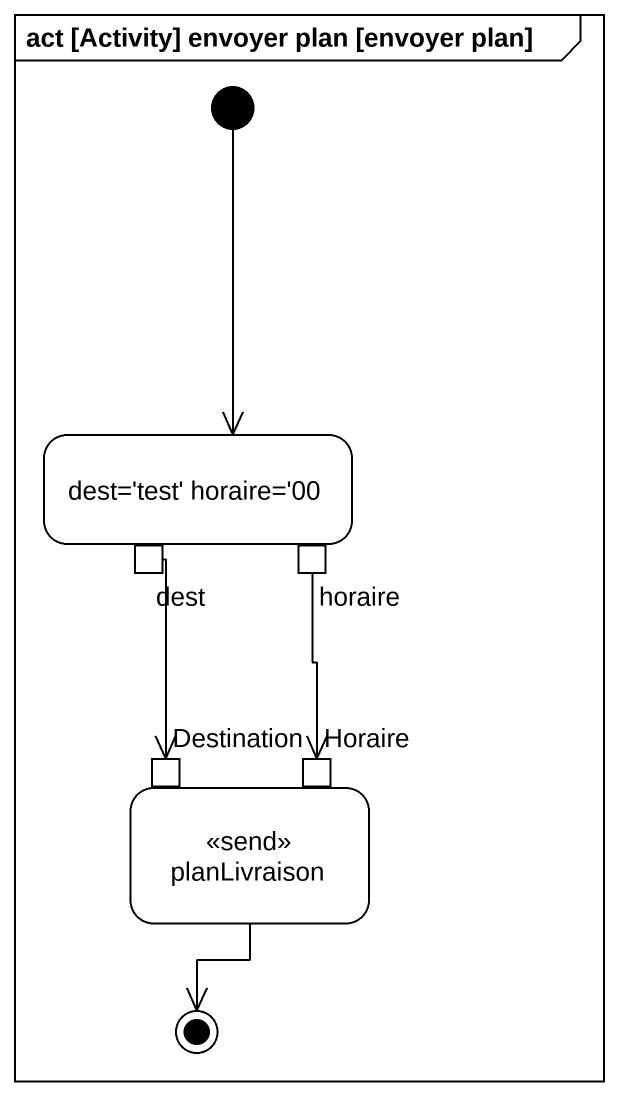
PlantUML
@startuml
mainframe act [Activity] envoyer plan [envoyer plan]
hide empty description
state "dest='test' horaire='00" as dest_test_horaire_00 {
  state dest <<outputPin>>
  state horaire <<outputPin>>
}
state planLivraison <<send>> {
  state Destination <<inputPin>>
  state Horaire <<inputPin>>
}
[*] --> dest_test_horaire_00
dest --> Destination
horaire --> Horaire
planLivraison --> [*]
@enduml
